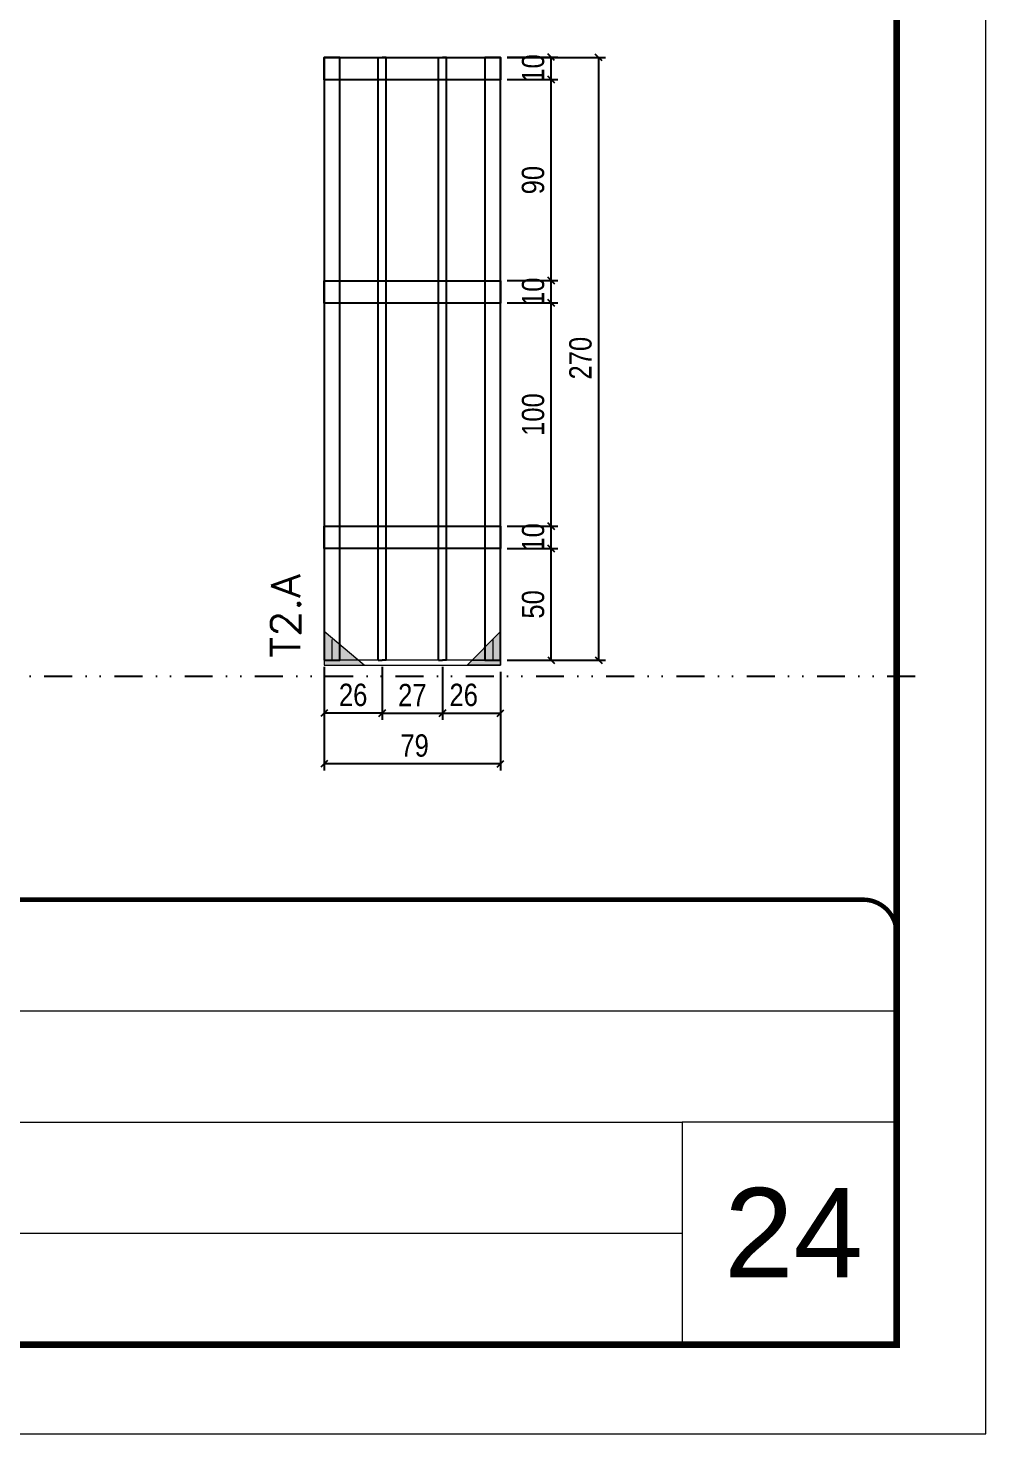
# Model space of a CAD drawing. Extents: x 14400 to 27878, y -21631 to 6985.
# Drawn here: x 20238 to 20667, y 192 to 821 of the extents above; entities that cross this region are included whole.
import ezdxf

# ---------------------------------------------------------------- set-up
doc = ezdxf.new("R2010")
doc.units = 0
for name, pattern in [('CONTINUO', [0]), ('DASHED', [0.75, 0.5, -0.25]), ('DIVIDE2', [0.625, 0.25, -0.125, 0, -0.125, 0, -0.125]), ('HIDDEN', [0.375, 0.25, -0.125])]:
    doc.linetypes.add(name, pattern=pattern)
for name, color, linetype, lineweight in [('CARIMBO', 255, 'Continuous', 9), ('Folhas', 255, 'Continuous', 9), ('Madeira', 126, 'Continuous', 18), ('Sarr 2.2x7', 40, 'Continuous', 9), ('SARRAFO DE PRESSAO', 251, 'DASHED', 9), ('Texto Seção', 7, 'Continuous', 15)]:
    doc.layers.add(name, color=color, linetype=linetype, lineweight=lineweight)
for name, color, linetype in [('COTA', 241, 'Continuous'), ('Nível', 160, 'Continuous'), ('SARR_2.2x10', 60, 'Continuous'), ('SARR_3.5x7', 81, 'Continuous'), ('SARR_7x7', 40, 'Continuous')]:
    doc.layers.add(name, color=color, linetype=linetype)
doc.styles.add('ARIAL', font='arial.ttf')
doc.styles.add('COTA TECNICA', font='techl___.ttf', dxfattribs={"height": 10})
doc.styles.add('REGUA-120', font='ROMANS.shx', dxfattribs={"height": 15})
doc.dimstyles.new('PAINEL', dxfattribs={"dimtxt": 10, "dimasz": 3, "dimexe": 3, "dimexo": 3, "dimgap": 3, "dimtad": 1, "dimdec": 1, "dimzin": 12, "dimdsep": 46, "dimtxsty": 'COTA TECNICA', "dimblk1": 'OBLIQUE', "dimblk2": 'OBLIQUE', "dimsah": 1, "dimcen": 0.9, "dimclrd": 4, "dimclre": 4, "dimclrt": 240, "dimadec": 1, "dimazin": 3, "dimtfac": 1, "dimtdec": 1, "dimtmove": 0, "dimatfit": 3, "dimfxl": 1, "dimtolj": 1, "dimtzin": 12, "dimarcsym": 0})

# ---------------------------------------------------------------- blocks, each defined once
blk = doc.blocks.new('9999999999')
at = {"color": 30, "linetype": 'CONTINUO'}
for p, q in [((98564.56, 34379.64), (99583.98, 34379.64)), ((98564.56, 34329.83), (99487.98, 34329.83)), ((99583.98, 34329.83), (99487.98, 34329.83)), ((99487.98, 34329.83), (99487.98, 34230.21)), ((98564.56, 34280.02), (99487.98, 34280.02))]:
    blk.add_line(p, q, dxfattribs=at)
at = {"color": 30, "linetype": 'CONTINUO', "const_width": 2}
blk.add_lwpolyline([(99583.98, 34230.21), (99583.98, 34414.45, 0.414214), (99568.98, 34429.45), (98228.98, 34429.45, 0.414214), (98213.98, 34414.45), (98213.98, 34245.21, 0.414214), (98228.98, 34230.21), (99583.98, 34230.21)], format="xyb", dxfattribs=at)
at = {"layer": 'Folhas'}
blk.add_lwpolyline([(98138.98, 34190.21), (99623.98, 34190.21), (99623.98, 35240.21), (98138.98, 35240.21)], close=True, dxfattribs=at)
at = {"layer": 'Folhas', "color": 30, "const_width": 3}
blk.add_lwpolyline([(98213.98, 34230.21), (99583.98, 34230.21), (99583.98, 35200.21), (98213.98, 35200.21)], close=True, dxfattribs=at)
blk = doc.blocks.new('_Oblique')
at = {"color": 0, "linetype": 'ByBlock', "lineweight": -2}
blk.add_line((-0.5, -0.5), (0.5, 0.5), dxfattribs=at)
blk = doc.blocks.new('*D7010')
at = {"layer": 'COTA', "color": 4, "lineweight": -2, "transparency": 16777216}
for p, q in [((20370.71, 520.13), (20370.71, 488.96)), ((20449.71, 520.13), (20449.71, 488.96)), ((20449.71, 491.96), (20370.71, 491.96))]:
    blk.add_line(p, q, dxfattribs=at)
at = {"layer": 'Defpoints', "color": 0, "transparency": 16777216}
for p in [(20370.71, 523.13), (20449.71, 523.13), (20370.71, 491.96)]:
    blk.add_point(p, dxfattribs=at)
at = {"layer": 'COTA', "color": 4, "lineweight": -2, "transparency": 16777216, "xscale": 3, "yscale": 3, "zscale": 3, "rotation": 180}
blk.add_blockref('_Oblique', (20370.71, 491.96), dxfattribs=at)
at = {"layer": 'COTA', "color": 4, "lineweight": -2, "transparency": 16777216, "xscale": 3, "yscale": 3, "zscale": 3}
blk.add_blockref('_Oblique', (20449.71, 491.96), dxfattribs=at)
at = {"layer": 'COTA', "color": 240, "transparency": 16777216, "insert": (20411.21, 500.06), "char_height": 10, "attachment_point": 5, "style": 'COTA TECNICA'}
blk.add_mtext('\\A1;79', dxfattribs=at)
blk = doc.blocks.new('*D7011')
at = {"layer": 'COTA', "color": 4, "lineweight": -2, "transparency": 16777216}
for p, q in [((20370.71, 535.33), (20370.71, 511.63)), ((20396.71, 535.33), (20396.71, 511.63)), ((20396.71, 514.63), (20370.71, 514.63))]:
    blk.add_line(p, q, dxfattribs=at)
at = {"layer": 'Defpoints', "color": 0, "transparency": 16777216}
for p in [(20370.71, 538.33), (20396.71, 538.33), (20370.71, 514.63)]:
    blk.add_point(p, dxfattribs=at)
at = {"layer": 'COTA', "color": 4, "lineweight": -2, "transparency": 16777216, "xscale": 3, "yscale": 3, "zscale": 3, "rotation": 180}
blk.add_blockref('_Oblique', (20370.71, 514.63), dxfattribs=at)
at = {"layer": 'COTA', "color": 4, "lineweight": -2, "transparency": 16777216, "xscale": 3, "yscale": 3, "zscale": 3}
blk.add_blockref('_Oblique', (20396.71, 514.63), dxfattribs=at)
at = {"layer": 'COTA', "color": 240, "transparency": 16777216, "insert": (20383.71, 522.74), "char_height": 10, "attachment_point": 5, "style": 'COTA TECNICA'}
blk.add_mtext('\\A1;26', dxfattribs=at)
blk = doc.blocks.new('*D7012')
at = {"layer": 'COTA', "color": 4, "lineweight": -2, "transparency": 16777216}
for p, q in [((20423.71, 535.33), (20423.71, 511.63)), ((20449.71, 533.13), (20449.71, 511.63)), ((20423.71, 514.63), (20449.71, 514.63))]:
    blk.add_line(p, q, dxfattribs=at)
at = {"layer": 'Defpoints', "color": 0, "transparency": 16777216}
for p in [(20423.71, 538.33), (20449.71, 536.13), (20449.71, 514.63)]:
    blk.add_point(p, dxfattribs=at)
at = {"layer": 'COTA', "color": 4, "lineweight": -2, "transparency": 16777216, "xscale": 3, "yscale": 3, "zscale": 3, "rotation": 180}
blk.add_blockref('_Oblique', (20423.71, 514.63), dxfattribs=at)
at = {"layer": 'COTA', "color": 4, "lineweight": -2, "transparency": 16777216, "xscale": 3, "yscale": 3, "zscale": 3}
blk.add_blockref('_Oblique', (20449.71, 514.63), dxfattribs=at)
at = {"layer": 'COTA', "color": 240, "transparency": 16777216, "insert": (20433.21, 522.74), "char_height": 10, "attachment_point": 5, "style": 'COTA TECNICA'}
blk.add_mtext('\\A1;26', dxfattribs=at)
blk = doc.blocks.new('*D7013')
at = {"layer": 'COTA', "color": 4, "lineweight": -2, "transparency": 16777216}
for p, q in [((20452.71, 588.33), (20475.41, 588.33)), ((20472.41, 538.33), (20472.41, 588.33)), ((20452.71, 538.33), (20475.41, 538.33))]:
    blk.add_line(p, q, dxfattribs=at)
at = {"layer": 'Defpoints', "color": 0, "transparency": 16777216}
for p in [(20449.71, 588.33), (20472.41, 588.33), (20449.71, 538.33)]:
    blk.add_point(p, dxfattribs=at)
at = {"layer": 'COTA', "color": 4, "lineweight": -2, "transparency": 16777216, "xscale": 3, "yscale": 3, "zscale": 3}
for p, rotation in [((20472.41, 588.33), 90), ((20472.41, 538.33), 270)]:
    blk.add_blockref('_Oblique', p, dxfattribs=dict(at, rotation=rotation))
at = {"layer": 'COTA', "color": 240, "transparency": 16777216, "insert": (20464.3, 563.33), "char_height": 10, "attachment_point": 5, "rotation": 90, "style": 'COTA TECNICA'}
blk.add_mtext('\\A1;50', dxfattribs=at)
blk = doc.blocks.new('*D7014')
at = {"layer": 'COTA', "color": 4, "lineweight": -2, "transparency": 16777216}
for p, q in [((20396.71, 535.33), (20396.71, 511.63)), ((20423.71, 535.33), (20423.71, 511.63)), ((20396.71, 514.63), (20423.71, 514.63))]:
    blk.add_line(p, q, dxfattribs=at)
at = {"layer": 'Defpoints', "color": 0, "transparency": 16777216}
for p in [(20396.71, 538.33), (20423.71, 538.33), (20423.71, 514.63)]:
    blk.add_point(p, dxfattribs=at)
at = {"layer": 'COTA', "color": 4, "lineweight": -2, "transparency": 16777216, "xscale": 3, "yscale": 3, "zscale": 3, "rotation": 180}
blk.add_blockref('_Oblique', (20396.71, 514.63), dxfattribs=at)
at = {"layer": 'COTA', "color": 4, "lineweight": -2, "transparency": 16777216, "xscale": 3, "yscale": 3, "zscale": 3}
blk.add_blockref('_Oblique', (20423.71, 514.63), dxfattribs=at)
at = {"layer": 'COTA', "color": 240, "transparency": 16777216, "insert": (20410.21, 522.71), "char_height": 10, "attachment_point": 5, "style": 'COTA TECNICA'}
blk.add_mtext('\\A1;27', dxfattribs=at)
blk = doc.blocks.new('*D7015')
at = {"layer": 'COTA', "color": 4, "lineweight": -2, "transparency": 16777216}
for p, q in [((20452.71, 598.33), (20475.41, 598.33)), ((20472.41, 588.33), (20472.41, 598.33)), ((20452.71, 588.33), (20475.41, 588.33))]:
    blk.add_line(p, q, dxfattribs=at)
at = {"layer": 'Defpoints', "color": 0, "transparency": 16777216}
for p in [(20449.71, 598.33), (20472.41, 598.33), (20449.71, 588.33)]:
    blk.add_point(p, dxfattribs=at)
at = {"layer": 'COTA', "color": 4, "lineweight": -2, "transparency": 16777216, "xscale": 3, "yscale": 3, "zscale": 3}
for p, rotation in [((20472.41, 598.33), 90), ((20472.41, 588.33), 270)]:
    blk.add_blockref('_Oblique', p, dxfattribs=dict(at, rotation=rotation))
at = {"layer": 'COTA', "color": 240, "transparency": 16777216, "insert": (20464.31, 593.33), "char_height": 10, "attachment_point": 5, "rotation": 90, "style": 'COTA TECNICA'}
blk.add_mtext('\\A1;10', dxfattribs=at)
blk = doc.blocks.new('*D7016')
at = {"layer": 'COTA', "color": 4, "lineweight": -2, "transparency": 16777216}
for p, q in [((20452.71, 698.33), (20475.41, 698.33)), ((20472.41, 598.33), (20472.41, 698.33)), ((20452.71, 598.33), (20475.41, 598.33))]:
    blk.add_line(p, q, dxfattribs=at)
at = {"layer": 'Defpoints', "color": 0, "transparency": 16777216}
for p in [(20449.71, 698.33), (20472.41, 698.33), (20449.71, 598.33)]:
    blk.add_point(p, dxfattribs=at)
at = {"layer": 'COTA', "color": 4, "lineweight": -2, "transparency": 16777216, "xscale": 3, "yscale": 3, "zscale": 3}
for p, rotation in [((20472.41, 698.33), 90), ((20472.41, 598.33), 270)]:
    blk.add_blockref('_Oblique', p, dxfattribs=dict(at, rotation=rotation))
at = {"layer": 'COTA', "color": 240, "transparency": 16777216, "insert": (20464.31, 648.33), "char_height": 10, "attachment_point": 5, "rotation": 90, "style": 'COTA TECNICA'}
blk.add_mtext('\\A1;100', dxfattribs=at)
blk = doc.blocks.new('*D7017')
at = {"layer": 'COTA', "color": 4, "lineweight": -2, "transparency": 16777216}
for p, q in [((20452.71, 708.33), (20475.41, 708.33)), ((20472.41, 698.33), (20472.41, 708.33)), ((20452.71, 698.33), (20475.41, 698.33))]:
    blk.add_line(p, q, dxfattribs=at)
at = {"layer": 'Defpoints', "color": 0, "transparency": 16777216}
for p in [(20449.71, 708.33), (20472.41, 708.33), (20449.71, 698.33)]:
    blk.add_point(p, dxfattribs=at)
at = {"layer": 'COTA', "color": 4, "lineweight": -2, "transparency": 16777216, "xscale": 3, "yscale": 3, "zscale": 3}
for p, rotation in [((20472.41, 708.33), 90), ((20472.41, 698.33), 270)]:
    blk.add_blockref('_Oblique', p, dxfattribs=dict(at, rotation=rotation))
at = {"layer": 'COTA', "color": 240, "transparency": 16777216, "insert": (20464.31, 703.33), "char_height": 10, "attachment_point": 5, "rotation": 90, "style": 'COTA TECNICA'}
blk.add_mtext('\\A1;10', dxfattribs=at)
blk = doc.blocks.new('*D7018')
at = {"layer": 'COTA', "color": 4, "lineweight": -2, "transparency": 16777216}
for p, q in [((20452.71, 798.33), (20475.41, 798.33)), ((20472.41, 708.33), (20472.41, 798.33)), ((20452.71, 708.33), (20475.41, 708.33))]:
    blk.add_line(p, q, dxfattribs=at)
at = {"layer": 'Defpoints', "color": 0, "transparency": 16777216}
for p in [(20449.71, 798.33), (20472.41, 798.33), (20449.71, 708.33)]:
    blk.add_point(p, dxfattribs=at)
at = {"layer": 'COTA', "color": 4, "lineweight": -2, "transparency": 16777216, "xscale": 3, "yscale": 3, "zscale": 3}
for p, rotation in [((20472.41, 798.33), 90), ((20472.41, 708.33), 270)]:
    blk.add_blockref('_Oblique', p, dxfattribs=dict(at, rotation=rotation))
at = {"layer": 'COTA', "color": 240, "transparency": 16777216, "insert": (20464.28, 753.33), "char_height": 10, "attachment_point": 5, "rotation": 90, "style": 'COTA TECNICA'}
blk.add_mtext('\\A1;90', dxfattribs=at)
blk = doc.blocks.new('*D7019')
at = {"layer": 'COTA', "color": 4, "lineweight": -2, "transparency": 16777216}
for p, q in [((20452.71, 808.33), (20475.41, 808.33)), ((20472.41, 798.33), (20472.41, 808.33)), ((20452.71, 798.33), (20475.41, 798.33))]:
    blk.add_line(p, q, dxfattribs=at)
at = {"layer": 'Defpoints', "color": 0, "transparency": 16777216}
for p in [(20449.71, 808.33), (20472.41, 808.33), (20449.71, 798.33)]:
    blk.add_point(p, dxfattribs=at)
at = {"layer": 'COTA', "color": 4, "lineweight": -2, "transparency": 16777216, "xscale": 3, "yscale": 3, "zscale": 3}
for p, rotation in [((20472.41, 808.33), 90), ((20472.41, 798.33), 270)]:
    blk.add_blockref('_Oblique', p, dxfattribs=dict(at, rotation=rotation))
at = {"layer": 'COTA', "color": 240, "transparency": 16777216, "insert": (20464.31, 803.33), "char_height": 10, "attachment_point": 5, "rotation": 90, "style": 'COTA TECNICA'}
blk.add_mtext('\\A1;10', dxfattribs=at)
blk = doc.blocks.new('*D7020')
at = {"layer": 'COTA', "color": 4, "lineweight": -2, "transparency": 16777216}
for p, q in [((20452.71, 808.3), (20496.63, 808.3)), ((20493.63, 538.3), (20493.63, 808.3)), ((20452.71, 538.3), (20496.63, 538.3))]:
    blk.add_line(p, q, dxfattribs=at)
at = {"layer": 'Defpoints', "color": 0, "transparency": 16777216}
for p in [(20449.71, 808.3), (20493.63, 808.3), (20449.71, 538.3)]:
    blk.add_point(p, dxfattribs=at)
at = {"layer": 'COTA', "color": 4, "lineweight": -2, "transparency": 16777216, "xscale": 3, "yscale": 3, "zscale": 3}
for p, rotation in [((20493.63, 808.3), 90), ((20493.63, 538.3), 270)]:
    blk.add_blockref('_Oblique', p, dxfattribs=dict(at, rotation=rotation))
at = {"layer": 'COTA', "color": 240, "transparency": 16777216, "insert": (20485.52, 673.6), "char_height": 10, "attachment_point": 5, "rotation": 90, "style": 'COTA TECNICA'}
blk.add_mtext('\\A1;270', dxfattribs=at)

msp = doc.modelspace()

# ---------------------------------------------------------------- hatches: boundary and pattern name
at = {"layer": 'Madeira'}
h = msp.add_hatch(color=252, dxfattribs=at)
h.dxf.hatch_style = 2
h.paths.add_polyline_path([(20370.71, 551.13), (20370.71, 536.13), (20388.71, 536.13)])
h = msp.add_hatch(color=252, dxfattribs=at)
h.dxf.hatch_style = 2
h.paths.add_polyline_path([(20449.71, 551.13), (20449.71, 536.13), (20434.71, 536.13)])

# ---------------------------------------------------------------- linework, layer by layer
at = {"layer": 'Madeira', "color": 1, "linetype": 'HIDDEN'}
for p, q in [((20374.21, 547.63), (20374.21, 538.33)), ((20374.21, 547.63), (20374.21, 538.33)), ((20377.71, 544.13), (20377.71, 538.33)), ((20446.21, 547.63), (20446.21, 538.33)), ((20446.21, 547.63), (20446.21, 538.33)), ((20380.55, 538.33), (20370.71, 538.33)), ((20380.55, 538.33), (20370.71, 538.33)), ((20386.51, 538.33), (20370.71, 538.33)), ((20436.91, 538.33), (20449.71, 538.33)), ((20439.88, 538.33), (20449.71, 538.33)), ((20439.88, 538.33), (20449.71, 538.33))]:
    msp.add_line(p, q, dxfattribs=at)
at = {"layer": 'Madeira'}
msp.add_line((20370.71, 538.33), (20370.71, 536.13), dxfattribs=at)
msp.add_line((20370.71, 538.33), (20370.71, 536.13), dxfattribs=at)
msp.add_line((20370.71, 538.33), (20370.71, 536.13), dxfattribs=at)
at = {"layer": 'Madeira', "color": 0}
for points in [[(20370.71, 551.13), (20370.71, 536.13), (20388.71, 536.13), (20370.71, 551.13)], [(20449.71, 551.13), (20449.71, 536.13), (20434.71, 536.13), (20449.71, 551.13)]]:
    msp.add_lwpolyline(points, dxfattribs=at)
at = {"layer": 'Nível', "color": 4, "linetype": 'DIVIDE2', "ltscale": 50}
msp.add_line((19270.47, 531.13), (20640.47, 531.13), dxfattribs=at)
at = {"layer": 'Sarr 2.2x7'}
msp.add_lwpolyline([(20449.71, 538.33), (20370.71, 538.33), (20370.71, 536.13), (20449.71, 536.13)], close=True, dxfattribs=at)
at = {"layer": 'SARR_2.2x10'}
for points in [[(20370.71, 808.3), (20449.71, 808.3), (20449.71, 798.3), (20370.71, 798.3)], [(20370.71, 708.3), (20449.71, 708.3), (20449.71, 698.3), (20370.71, 698.3)], [(20370.71, 598.3), (20449.71, 598.3), (20449.71, 588.3), (20370.71, 588.3)]]:
    msp.add_lwpolyline(points, close=True, dxfattribs=at)
at = {"layer": 'SARR_3.5x7'}
for p, q in [((20394.96, 538.33), (20394.96, 808.3)), ((20394.96, 808.3), (20396.71, 808.3)), ((20398.46, 808.3), (20396.71, 808.3)), ((20398.46, 538.33), (20398.46, 808.3)), ((20421.96, 538.33), (20421.96, 808.3)), ((20421.96, 808.3), (20423.71, 808.3)), ((20425.46, 808.3), (20423.71, 808.3)), ((20425.46, 538.33), (20425.46, 808.3)), ((20394.96, 538.33), (20396.71, 538.33)), ((20398.46, 538.33), (20396.71, 538.33)), ((20421.96, 538.33), (20423.71, 538.33)), ((20425.46, 538.33), (20423.71, 538.33))]:
    msp.add_line(p, q, dxfattribs=at)
at = {"layer": 'SARR_7x7'}
for points in [[(20370.71, 538.33), (20377.71, 538.33), (20377.71, 808.3), (20370.71, 808.3)], [(20442.71, 538.33), (20449.71, 538.33), (20449.71, 808.3), (20442.71, 808.3)]]:
    msp.add_lwpolyline(points, close=True, dxfattribs=at)

# ---------------------------------------------------------------- block references
at = {"layer": 'SARRAFO DE PRESSAO', "color": 6, "linetype": 'ByBlock'}
msp.add_blockref('9999999999', (-78957.01, -33998.35), dxfattribs=at)

# ---------------------------------------------------------------- texts
at = {"layer": 'CARIMBO', "style": 'ARIAL'}
msp.add_text('24', height=40, dxfattribs=at).set_placement((20549.83, 262))
at = {"layer": 'Texto Seção', "style": 'REGUA-120', "width": 1.05}
msp.add_text('T2.A', height=13, rotation=90, dxfattribs=at).set_placement((20360.03, 539.43))

# ---------------------------------------------------------------- dimensions: what is measured, and where the dimension line sits
at = {"layer": 'COTA'}
for base, p1, p2, angle, picture, middle in [((20472.41, 808.33), (20449.71, 798.33), (20449.71, 808.33), 90, '*D7019', (20472.41, 803.33)), ((20493.63, 808.3), (20449.71, 538.3), (20449.71, 808.3), 90, '*D7020', (20493.63, 673.6)), ((20472.41, 708.33), (20449.71, 698.33), (20449.71, 708.33), 90, '*D7017', (20472.41, 703.33)), ((20472.41, 598.33), (20449.71, 588.33), (20449.71, 598.33), 90, '*D7015', (20472.41, 593.33)), ((20370.71, 491.96), (20449.71, 523.13), (20370.71, 523.13), 180, '*D7010', (20411.21, 491.96))]:
    dim = msp.add_linear_dim(base=base, p1=p1, p2=p2, angle=angle, dimstyle='PAINEL', override={"dimtmove": 1}, dxfattribs=at)
    dim.commit()
    dim.dimension.update_dxf_attribs({"geometry": picture, "text_midpoint": middle, "dimtype": 160})
for base, p1, p2, angle, picture, middle in [((20472.41, 798.33), (20449.71, 708.33), (20449.71, 798.33), 90, '*D7018', (20464.28, 753.33)), ((20472.41, 698.33), (20449.71, 598.33), (20449.71, 698.33), 90, '*D7016', (20464.31, 648.33)), ((20472.41, 588.33), (20449.71, 538.33), (20449.71, 588.33), 90, '*D7013', (20464.3, 563.33)), ((20370.71, 514.63), (20396.71, 538.33), (20370.71, 538.33), 180, '*D7011', (20383.71, 522.74))]:
    dim = msp.add_linear_dim(base=base, p1=p1, p2=p2, angle=angle, dimstyle='PAINEL', override={"dimtmove": 1}, dxfattribs=at)
    dim.commit()
    dim.dimension.update_dxf_attribs({"geometry": picture, "text_midpoint": middle})
dim = msp.add_linear_dim(base=(20423.71, 514.63), p1=(20396.71, 538.33), p2=(20423.71, 538.33), dimstyle='PAINEL', override={"dimtmove": 1}, dxfattribs=at)
dim.commit()
dim.dimension.update_dxf_attribs({"geometry": '*D7014', "text_midpoint": (20410.21, 522.71)})
dim = msp.add_linear_dim(base=(20449.71, 514.63), p1=(20423.71, 538.33), p2=(20449.71, 536.13), dimstyle='PAINEL', override={"dimtmove": 1}, dxfattribs=at)
dim.commit()
dim.dimension.update_dxf_attribs({"geometry": '*D7012', "text_midpoint": (20433.21, 514.63), "dimtype": 160})

doc.saveas('drawing.dxf')
